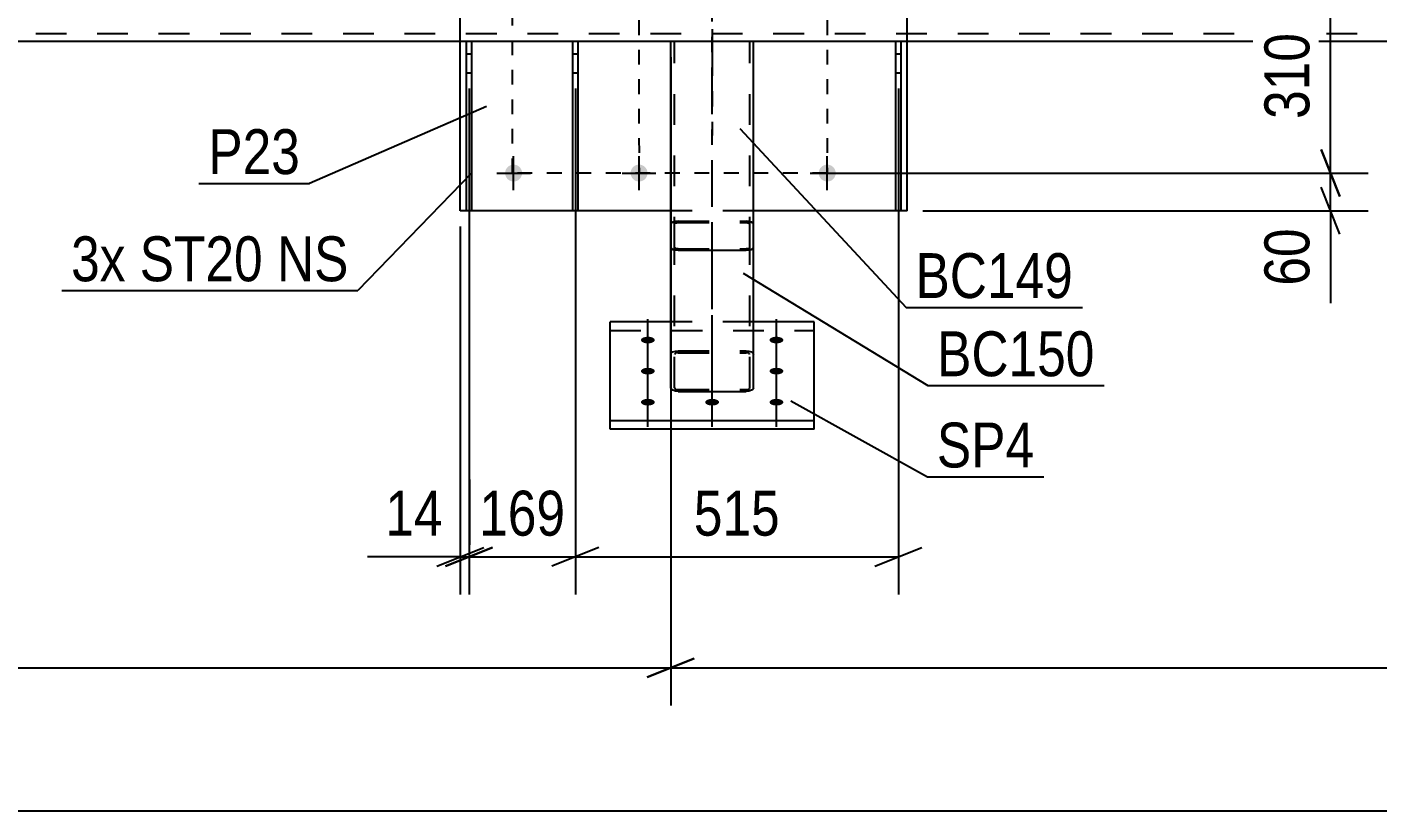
# Model space of a CAD drawing. Header units: millimetres. Extents: x -81 to 760, y -449 to 145.
# Drawn here: x 171.8 to 258, y -303.7 to -253.7 of the extents above; entities that cross this region are included whole.
import ezdxf

# ---------------------------------------------------------------- set-up
doc = ezdxf.new("R2010")
doc.units = ezdxf.units.MM
for name, pattern in [('DXK_LINE_DOT1', [1.8814, 0.9407, -0.9407]), ('DXK_LINE_DOT2', [3.9198, 1.9599, -1.9599]), ('DXK_LINE_DOT3', [5.9187, 2.979, -0.9799, 0.9799, -0.9799])]:
    doc.linetypes.add(name, pattern=pattern)
doc.styles.add('Arial Narrow', font='ARIALN.TTF', dxfattribs={"height": 0.2})

# ---------------------------------------------------------------- blocks, each defined once
blk = doc.blocks.new('Part-389626899-48610 - 48534')
at = {"color": 7, "linetype": 'DXK_LINE_DOT3'}
blk.add_line((215.521, -224.216), (215.521, -260.597), dxfattribs=at)
at = {"color": 2, "linetype": 'Continuous'}
for p, q in [((212.881, -233.475), (212.918, -233.412)), ((212.918, -233.412), (213.022, -233.359)), ((213.022, -233.359), (213.178, -233.323)), ((213.178, -233.323), (213.361, -233.311)), ((213.361, -233.311), (217.681, -233.311)), ((217.681, -233.311), (217.865, -233.323)), ((217.865, -233.323), (218.021, -233.359)), ((218.021, -233.359), (218.125, -233.412)), ((218.125, -233.412), (218.161, -233.475)), ((212.881, -233.475), (212.881, -246.597)), ((218.161, -233.475), (218.161, -246.597))]:
    blk.add_line(p, q, dxfattribs=at)
at = {"color": 7, "linetype": 'DXK_LINE_DOT2'}
for p, q in [((213.139, -233.444), (213.121, -233.475)), ((213.191, -233.417), (213.139, -233.444)), ((213.269, -233.399), (213.191, -233.417)), ((213.361, -233.393), (213.269, -233.399)), ((213.361, -233.393), (217.681, -233.393)), ((217.773, -233.399), (217.681, -233.393)), ((217.851, -233.417), (217.773, -233.399)), ((217.903, -233.444), (217.851, -233.417)), ((217.921, -233.475), (217.903, -233.444)), ((213.121, -233.475), (213.121, -246.597)), ((217.921, -233.475), (217.921, -246.597)), ((212.918, -235.019), (212.881, -234.956)), ((213.022, -235.073), (212.918, -235.019)), ((213.178, -235.109), (213.022, -235.073)), ((213.121, -234.956), (213.139, -234.988)), ((213.139, -234.988), (213.191, -235.015)), ((213.361, -235.121), (213.178, -235.109)), ((213.191, -235.015), (213.269, -235.032)), ((213.269, -235.032), (213.361, -235.039)), ((213.361, -235.039), (217.681, -235.039)), ((213.361, -235.121), (217.681, -235.121)), ((217.681, -235.039), (217.773, -235.032)), ((217.865, -235.109), (217.681, -235.121)), ((217.773, -235.032), (217.851, -235.015)), ((217.851, -235.015), (217.865, -235.007)), ((217.865, -235.007), (217.903, -234.988)), ((218.021, -235.073), (217.865, -235.109)), ((217.903, -234.988), (217.921, -234.956)), ((218.125, -235.019), (218.021, -235.073)), ((218.161, -234.956), (218.125, -235.019)), ((218.161, -246.597), (212.881, -246.597))]:
    blk.add_line(p, q, dxfattribs=at)
blk = doc.blocks.new('Part-389626899-48550 - 48534')
at = {"color": 7, "linetype": 'DXK_LINE_DOT2'}
blk.add_line((574.162, -254.117), (-36.812, -254.117), dxfattribs=at)
at = {"color": 2, "linetype": 'Continuous'}
blk.add_line((574.162, -254.597), (-32.012, -254.597), dxfattribs=at)
blk = doc.blocks.new('Part-389626899-48631 - 48534')
at = {"color": 2, "linetype": 'Continuous'}
for p, q in [((212.881, -272.49), (209.021, -272.49)), ((209.021, -279.338), (209.021, -272.49)), ((222.021, -272.49), (218.161, -272.49)), ((222.021, -279.338), (222.021, -272.49)), ((209.021, -278.778), (222.021, -278.778)), ((222.021, -279.338), (209.021, -279.338))]:
    blk.add_line(p, q, dxfattribs=at)
at = {"color": 7, "linetype": 'DXK_LINE_DOT2'}
for p, q in [((209.021, -273.051), (222.021, -273.051)), ((218.161, -272.49), (212.881, -272.49))]:
    blk.add_line(p, q, dxfattribs=at)
blk = doc.blocks.new('Part-389626899-48635 - 48534')
at = {"color": 2, "linetype": 'Continuous'}
for p, q in [((206.638, -265.397), (206.638, -254.597)), ((206.958, -254.597), (206.958, -265.397)), ((206.638, -256.597), (206.958, -256.597)), ((206.958, -265.397), (206.638, -265.397))]:
    blk.add_line(p, q, dxfattribs=at)
at = {"color": 7, "linetype": 'DXK_LINE_DOT2'}
for p, q in [((206.958, -254.597), (206.638, -254.597)), ((206.638, -255.397), (206.958, -255.397))]:
    blk.add_line(p, q, dxfattribs=at)
blk = doc.blocks.new('Part-389626899-48636 - 48534')
at = {"color": 2, "linetype": 'Continuous'}
for p, q in [((199.86, -265.397), (199.86, -254.597)), ((200.18, -254.597), (200.18, -265.397)), ((199.86, -256.597), (200.18, -256.597)), ((200.18, -265.397), (199.86, -265.397))]:
    blk.add_line(p, q, dxfattribs=at)
at = {"color": 7, "linetype": 'DXK_LINE_DOT2'}
for p, q in [((200.18, -254.597), (199.86, -254.597)), ((199.86, -255.397), (200.18, -255.397))]:
    blk.add_line(p, q, dxfattribs=at)
blk = doc.blocks.new('Part-389626899-48637 - 48534')
at = {"color": 2, "linetype": 'Continuous'}
for p, q in [((227.235, -265.397), (227.235, -254.597)), ((227.555, -254.597), (227.555, -265.397)), ((227.235, -256.597), (227.555, -256.597)), ((227.555, -265.397), (227.235, -265.397))]:
    blk.add_line(p, q, dxfattribs=at)
at = {"color": 7, "linetype": 'DXK_LINE_DOT2'}
for p, q in [((227.555, -254.597), (227.235, -254.597)), ((227.235, -255.397), (227.555, -255.397))]:
    blk.add_line(p, q, dxfattribs=at)
blk = doc.blocks.new('Bolt-389626899-48725 - 48534')
at = {"linetype": 'Continuous'}
for points in [[(211.421, -273.864), (211.33, -273.859), (211.242, -273.845), (211.163, -273.823), (211.094, -273.793), (211.04, -273.757), (211.003, -273.717), (210.984, -273.673), (210.984, -273.629), (211.003, -273.585), (211.04, -273.545), (211.094, -273.509), (211.163, -273.479), (211.242, -273.457), (211.33, -273.443), (211.421, -273.438), (211.513, -273.443), (211.6, -273.457), (211.68, -273.479), (211.748, -273.509), (211.802, -273.545), (211.84, -273.585), (211.859, -273.629), (211.859, -273.673), (211.84, -273.717), (211.802, -273.757), (211.748, -273.793), (211.68, -273.823), (211.6, -273.845), (211.513, -273.859)], [(219.621, -273.864), (219.53, -273.859), (219.442, -273.845), (219.363, -273.823), (219.294, -273.793), (219.24, -273.757), (219.203, -273.717), (219.184, -273.673), (219.184, -273.629), (219.203, -273.585), (219.24, -273.545), (219.294, -273.509), (219.363, -273.479), (219.442, -273.457), (219.53, -273.443), (219.621, -273.438), (219.713, -273.443), (219.8, -273.457), (219.88, -273.479), (219.948, -273.509), (220.002, -273.545), (220.04, -273.585), (220.059, -273.629), (220.059, -273.673), (220.04, -273.717), (220.002, -273.757), (219.948, -273.793), (219.88, -273.823), (219.8, -273.845), (219.713, -273.859)], [(211.421, -275.847), (211.33, -275.842), (211.242, -275.828), (211.163, -275.806), (211.094, -275.776), (211.04, -275.74), (211.003, -275.7), (210.984, -275.656), (210.984, -275.612), (211.003, -275.568), (211.04, -275.528), (211.094, -275.492), (211.163, -275.462), (211.242, -275.44), (211.33, -275.426), (211.421, -275.421), (211.513, -275.426), (211.6, -275.44), (211.68, -275.462), (211.748, -275.492), (211.802, -275.528), (211.84, -275.568), (211.859, -275.612), (211.859, -275.656), (211.84, -275.7), (211.802, -275.74), (211.748, -275.776), (211.68, -275.806), (211.6, -275.828), (211.513, -275.842)], [(219.621, -275.847), (219.53, -275.842), (219.442, -275.828), (219.363, -275.806), (219.294, -275.776), (219.24, -275.74), (219.203, -275.7), (219.184, -275.656), (219.184, -275.612), (219.203, -275.568), (219.24, -275.528), (219.294, -275.492), (219.363, -275.462), (219.442, -275.44), (219.53, -275.426), (219.621, -275.421), (219.713, -275.426), (219.8, -275.44), (219.88, -275.462), (219.948, -275.492), (220.002, -275.528), (220.04, -275.568), (220.059, -275.612), (220.059, -275.656), (220.04, -275.7), (220.002, -275.74), (219.948, -275.776), (219.88, -275.806), (219.8, -275.828), (219.713, -275.842)], [(211.421, -277.83), (211.33, -277.825), (211.242, -277.811), (211.163, -277.789), (211.094, -277.759), (211.04, -277.723), (211.003, -277.683), (210.984, -277.639), (210.984, -277.595), (211.003, -277.551), (211.04, -277.511), (211.094, -277.475), (211.163, -277.445), (211.242, -277.423), (211.33, -277.409), (211.421, -277.404), (211.513, -277.409), (211.6, -277.423), (211.68, -277.445), (211.748, -277.475), (211.802, -277.511), (211.84, -277.551), (211.859, -277.595), (211.859, -277.639), (211.84, -277.683), (211.802, -277.723), (211.748, -277.759), (211.68, -277.789), (211.6, -277.811), (211.513, -277.825)], [(215.521, -277.83), (215.43, -277.825), (215.342, -277.811), (215.263, -277.789), (215.194, -277.759), (215.14, -277.723), (215.103, -277.683), (215.084, -277.639), (215.084, -277.595), (215.103, -277.551), (215.14, -277.511), (215.194, -277.475), (215.263, -277.445), (215.342, -277.423), (215.43, -277.409), (215.521, -277.404), (215.613, -277.409), (215.7, -277.423), (215.78, -277.445), (215.848, -277.475), (215.902, -277.511), (215.94, -277.551), (215.959, -277.595), (215.959, -277.639), (215.94, -277.683), (215.902, -277.723), (215.848, -277.759), (215.78, -277.789), (215.7, -277.811), (215.613, -277.825)], [(219.621, -277.83), (219.53, -277.825), (219.442, -277.811), (219.363, -277.789), (219.294, -277.759), (219.24, -277.723), (219.203, -277.683), (219.184, -277.639), (219.184, -277.595), (219.203, -277.551), (219.24, -277.511), (219.294, -277.475), (219.363, -277.445), (219.442, -277.423), (219.53, -277.409), (219.621, -277.404), (219.713, -277.409), (219.8, -277.423), (219.88, -277.445), (219.948, -277.475), (220.002, -277.511), (220.04, -277.551), (220.059, -277.595), (220.059, -277.639), (220.04, -277.683), (220.002, -277.723), (219.948, -277.759), (219.88, -277.789), (219.8, -277.811), (219.713, -277.825)]]:
    blk.add_hatch(color=1, dxfattribs=at).paths.add_polyline_path(points)
at = {"color": 1, "linetype": 'Continuous'}
for p, q in [((211.421, -275.227), (211.421, -272.321)), ((219.621, -275.227), (219.621, -272.321)), ((211.421, -277.209), (211.421, -274.304)), ((219.621, -277.209), (219.621, -274.304)), ((211.421, -279.192), (211.421, -276.287)), ((215.521, -279.192), (215.521, -276.287)), ((219.621, -279.192), (219.621, -276.287))]:
    blk.add_line(p, q, dxfattribs=at)
at = {"color": 1, "linetype": 'DXK_LINE_DOT2'}
blk.add_line((215.521, -275.227), (215.521, -272.321), dxfattribs=at)
blk = doc.blocks.new('Part-389626899-48609 - 48534')
at = {"color": 2, "linetype": 'Continuous'}
for p, q in [((199.46, -235.797), (199.46, -246.597)), ((199.86, -235.797), (199.46, -235.797)), ((206.638, -235.797), (200.18, -235.797)), ((212.881, -235.797), (206.958, -235.797)), ((227.235, -235.797), (218.161, -235.797)), ((227.955, -235.797), (227.555, -235.797)), ((227.955, -235.797), (227.955, -246.597)), ((199.46, -265.397), (199.46, -254.597)), ((227.955, -265.397), (227.955, -254.597)), ((199.86, -265.397), (199.46, -265.397)), ((206.638, -265.397), (200.18, -265.397)), ((212.881, -265.397), (206.958, -265.397)), ((227.235, -265.397), (218.161, -265.397)), ((227.955, -265.397), (227.555, -265.397))]:
    blk.add_line(p, q, dxfattribs=at)
at = {"color": 7, "linetype": 'DXK_LINE_DOT2'}
for p, q in [((200.18, -235.797), (199.86, -235.797)), ((206.958, -235.797), (206.638, -235.797)), ((218.161, -235.797), (212.881, -235.797)), ((227.555, -235.797), (227.235, -235.797)), ((199.46, -254.597), (199.46, -246.597)), ((227.955, -254.597), (227.955, -246.597)), ((200.18, -265.397), (199.86, -265.397)), ((206.958, -265.397), (206.638, -265.397)), ((218.161, -265.397), (212.881, -265.397)), ((227.555, -265.397), (227.235, -265.397))]:
    blk.add_line(p, q, dxfattribs=at)
blk = doc.blocks.new('Part-389626899-48621 - 48534')
at = {"color": 7, "linetype": 'DXK_LINE_DOT3'}
blk.add_line((215.521, -276.997), (215.521, -240.597), dxfattribs=at)
at = {"color": 2, "linetype": 'Continuous'}
for p, q in [((212.881, -267.753), (212.881, -254.597)), ((218.161, -267.753), (218.161, -254.597)), ((212.918, -267.817), (212.881, -267.753)), ((213.022, -267.872), (212.918, -267.817)), ((213.178, -267.908), (213.022, -267.872)), ((213.361, -267.921), (213.178, -267.908)), ((213.361, -267.921), (217.681, -267.921)), ((217.865, -267.908), (217.681, -267.921)), ((218.021, -267.872), (217.865, -267.908)), ((218.125, -267.817), (218.021, -267.872)), ((218.161, -267.753), (218.125, -267.817))]:
    blk.add_line(p, q, dxfattribs=at)
at = {"color": 7, "linetype": 'DXK_LINE_DOT2'}
for p, q in [((218.161, -254.597), (212.881, -254.597)), ((213.121, -267.753), (213.121, -254.597)), ((217.921, -267.753), (217.921, -254.597)), ((212.881, -266.241), (212.918, -266.177)), ((212.918, -266.177), (213.022, -266.122)), ((213.022, -266.122), (213.178, -266.086)), ((213.139, -266.209), (213.121, -266.241)), ((213.191, -266.181), (213.139, -266.209)), ((213.178, -266.086), (213.361, -266.073)), ((213.269, -266.163), (213.191, -266.181)), ((213.361, -266.157), (213.269, -266.163)), ((213.361, -266.073), (217.681, -266.073)), ((213.361, -266.157), (217.681, -266.157)), ((217.681, -266.073), (217.865, -266.086)), ((217.773, -266.163), (217.681, -266.157)), ((217.851, -266.181), (217.773, -266.163)), ((217.851, -266.181), (217.865, -266.189)), ((217.865, -266.086), (218.021, -266.122)), ((217.865, -266.189), (217.903, -266.209)), ((217.921, -266.241), (217.903, -266.209)), ((218.021, -266.122), (218.125, -266.177)), ((218.125, -266.177), (218.161, -266.241)), ((213.121, -267.753), (213.139, -267.785)), ((213.139, -267.785), (213.191, -267.812)), ((213.191, -267.812), (213.269, -267.831)), ((213.269, -267.831), (213.361, -267.837)), ((213.361, -267.837), (217.681, -267.837)), ((217.681, -267.837), (217.773, -267.831)), ((217.773, -267.831), (217.851, -267.812)), ((217.851, -267.812), (217.903, -267.785)), ((217.903, -267.785), (217.921, -267.753))]:
    blk.add_line(p, q, dxfattribs=at)
blk = doc.blocks.new('Part-389626899-48622 - 48534')
at = {"color": 7, "linetype": 'DXK_LINE_DOT2'}
for p, q in [((212.918, -266.176), (212.881, -266.24)), ((213.022, -266.122), (212.918, -266.176)), ((213.178, -266.086), (213.022, -266.122)), ((213.121, -266.24), (213.139, -266.208)), ((213.139, -266.208), (213.191, -266.181)), ((213.361, -266.073), (213.178, -266.086)), ((213.191, -266.181), (213.269, -266.163)), ((213.269, -266.163), (213.361, -266.156)), ((213.361, -266.073), (217.681, -266.073)), ((213.361, -266.156), (217.681, -266.156)), ((217.865, -266.086), (217.681, -266.073)), ((217.681, -266.156), (217.773, -266.163)), ((217.773, -266.163), (217.851, -266.181)), ((217.851, -266.181), (217.865, -266.188)), ((218.021, -266.122), (217.865, -266.086)), ((217.865, -266.188), (217.903, -266.208)), ((217.903, -266.208), (217.921, -266.24)), ((218.125, -266.176), (218.021, -266.122)), ((218.161, -266.24), (218.125, -266.176)), ((212.881, -267.753), (212.881, -266.24)), ((213.121, -276.691), (213.121, -266.24)), ((217.921, -276.691), (217.921, -266.24)), ((218.161, -267.753), (218.161, -266.24)), ((212.881, -267.746), (212.881, -267.753)), ((212.881, -267.746), (212.918, -267.81)), ((212.918, -267.81), (213.022, -267.864)), ((213.022, -267.864), (213.178, -267.9)), ((213.139, -267.778), (213.121, -267.746)), ((213.191, -267.805), (213.139, -267.778)), ((213.178, -267.9), (213.361, -267.913)), ((213.269, -267.823), (213.191, -267.805)), ((213.361, -267.829), (213.269, -267.823)), ((213.361, -267.829), (217.681, -267.829)), ((213.361, -267.913), (217.681, -267.913)), ((217.773, -267.823), (217.681, -267.829)), ((217.681, -267.913), (217.865, -267.9)), ((217.851, -267.805), (217.773, -267.823)), ((217.851, -267.805), (217.865, -267.798)), ((217.865, -267.798), (217.903, -267.778)), ((217.865, -267.9), (218.021, -267.864)), ((217.903, -267.778), (217.921, -267.746)), ((218.021, -267.864), (218.125, -267.81)), ((218.125, -267.81), (218.161, -267.746)), ((212.881, -274.577), (212.918, -274.487)), ((212.918, -274.487), (213.022, -274.41)), ((213.022, -274.41), (213.178, -274.359)), ((213.139, -274.532), (213.121, -274.577)), ((213.191, -274.493), (213.139, -274.532)), ((213.178, -274.359), (213.361, -274.342)), ((213.269, -274.468), (213.191, -274.493)), ((213.361, -274.459), (213.269, -274.468)), ((213.361, -274.342), (217.681, -274.342)), ((213.361, -274.459), (217.681, -274.459)), ((217.681, -274.342), (217.865, -274.359)), ((217.773, -274.468), (217.681, -274.459)), ((217.851, -274.493), (217.773, -274.468)), ((217.903, -274.532), (217.851, -274.493)), ((217.865, -274.359), (218.021, -274.41)), ((217.921, -274.577), (217.903, -274.532)), ((218.021, -274.41), (218.125, -274.487)), ((218.125, -274.487), (218.161, -274.577)), ((213.121, -276.691), (213.139, -276.736)), ((213.139, -276.736), (213.191, -276.775)), ((213.191, -276.775), (213.269, -276.8)), ((213.269, -276.8), (213.361, -276.809)), ((213.361, -276.809), (217.681, -276.809)), ((217.681, -276.809), (217.773, -276.8)), ((217.773, -276.8), (217.851, -276.775)), ((217.851, -276.775), (217.903, -276.736)), ((217.903, -276.736), (217.921, -276.691))]:
    blk.add_line(p, q, dxfattribs=at)
at = {"color": 7, "linetype": 'DXK_LINE_DOT3'}
blk.add_line((215.521, -275.634), (215.521, -266.993), dxfattribs=at)
at = {"color": 2, "linetype": 'Continuous'}
for p, q in [((212.881, -276.691), (212.881, -267.753)), ((218.161, -276.691), (218.161, -267.753)), ((212.918, -276.781), (212.881, -276.691)), ((213.022, -276.858), (212.918, -276.781)), ((213.178, -276.909), (213.022, -276.858)), ((213.361, -276.926), (213.178, -276.909)), ((213.361, -276.926), (217.681, -276.926)), ((217.865, -276.909), (217.681, -276.926)), ((218.021, -276.858), (217.865, -276.909)), ((218.125, -276.781), (218.021, -276.858)), ((218.161, -276.691), (218.125, -276.781))]:
    blk.add_line(p, q, dxfattribs=at)
blk = doc.blocks.new('Bolt-389626899-48722 - 48534')
at = {"linetype": 'Continuous'}
for points in [[(202.86, -262.457, -1), (202.86, -263.537, -1)], [(210.86, -262.457, -1), (210.86, -263.537, -1)], [(222.86, -262.457, -1), (222.86, -263.537, -1)]]:
    blk.add_hatch(color=1, dxfattribs=at).paths.add_polyline_path(points)
at = {"color": 1, "linetype": 'Continuous'}
for p, q in [((202.86, -264.077), (202.86, -261.917)), ((210.86, -264.077), (210.86, -261.917)), ((222.86, -264.077), (222.86, -261.917)), ((201.78, -262.997), (203.94, -262.997)), ((209.78, -262.997), (211.94, -262.997)), ((221.78, -262.997), (223.94, -262.997))]:
    blk.add_line(p, q, dxfattribs=at)
blk = doc.blocks.new('Rectangle-389626899-50088 - 48534')
at = {"color": 1, "linetype": 'DXK_LINE_DOT1'}
for p, q in [((202.798, -238.197), (222.86, -238.197)), ((202.798, -262.997), (202.798, -238.197)), ((222.86, -238.197), (222.86, -262.997)), ((222.86, -262.997), (202.798, -262.997))]:
    blk.add_line(p, q, dxfattribs=at)
blk = doc.blocks.new('Line-389626899-50106 - 48534')
at = {"color": 1, "linetype": 'DXK_LINE_DOT1'}
blk.add_line((210.798, -238.197), (210.86, -262.997), dxfattribs=at)
blk = doc.blocks.new('StraightDimension-389626899-58140 - 48534')
at = {"color": 7, "linetype": 'Continuous'}
for p, q in [((212.882, -255.597), (212.882, -296.96)), ((-20.452, -294.56), (212.882, -294.56)), ((211.382, -295.16), (214.382, -293.96))]:
    blk.add_line(p, q, dxfattribs=at)
blk = doc.blocks.new('StraightDimension-389626899-58139 - 48534')
at = {"color": 7, "linetype": 'Continuous'}
for p, q in [((212.882, -255.597), (212.882, -296.96)), ((214.382, -293.96), (211.382, -295.16)), ((212.882, -294.56), (446.215, -294.56))]:
    blk.add_line(p, q, dxfattribs=at)
blk = doc.blocks.new('StraightDimension-389626899-58241 - 48534')
at = {"color": 7, "linetype": 'Continuous'}
blk.add_line((-37.812, -303.699), (586.062, -303.699), dxfattribs=at)
blk = doc.blocks.new('StraightDimension-389626899-65983 - 48534')
at = {"color": 7, "linetype": 'Continuous'}
for p, q in [((254.355, -249.097), (255.555, -252.097)), ((228.955, -250.597), (257.355, -250.597)), ((254.955, -262.997), (254.955, -250.597)), ((255.555, -264.497), (254.355, -261.497)), ((223.86, -262.997), (257.355, -262.997))]:
    blk.add_line(p, q, dxfattribs=at)
at = {"color": 0}
blk.add_wipeout([(254.205, -253.455), (250.005, -253.455), (250.005, -260.139), (254.205, -260.139)], dxfattribs=at)
at = {"color": 3, "style": 'Arial Narrow'}
blk.add_text('310', height=2.8633, rotation=90.00021, dxfattribs=at).set_placement((253.605, -259.539))
blk = doc.blocks.new('StraightDimension-389626899-65984 - 48534')
at = {"color": 7, "linetype": 'Continuous'}
for p, q in [((254.355, -261.497), (255.555, -264.497)), ((223.86, -262.997), (257.355, -262.997)), ((254.955, -265.397), (254.955, -262.997)), ((255.555, -266.897), (254.355, -263.897)), ((228.955, -265.397), (257.355, -265.397)), ((254.955, -265.397), (254.955, -271.303)), ((254.955, -265.397), (254.955, -271.303))]:
    blk.add_line(p, q, dxfattribs=at)
at = {"color": 0}
blk.add_wipeout([(254.205, -265.922), (250.005, -265.922), (250.005, -270.778), (254.205, -270.778)], dxfattribs=at)
at = {"color": 3, "style": 'Arial Narrow'}
blk.add_text('60', height=2.8633, rotation=90.00021, dxfattribs=at).set_placement((253.605, -270.178))
blk = doc.blocks.new('StraightDimension-389626899-66483 - 48534')
at = {"color": 7, "linetype": 'Continuous'}
for p, q in [((206.798, -257.597), (206.798, -289.879)), ((227.395, -257.597), (227.395, -289.879)), ((208.298, -286.879), (205.298, -288.079)), ((225.895, -288.079), (228.895, -286.879)), ((206.798, -287.479), (227.395, -287.479))]:
    blk.add_line(p, q, dxfattribs=at)
at = {"color": 0}
blk.add_wipeout([(220.439, -286.729), (220.439, -282.529), (213.754, -282.529), (213.754, -286.729)], dxfattribs=at)
at = {"color": 3, "style": 'Arial Narrow'}
blk.add_text('515', height=2.8633, dxfattribs=at).set_placement((214.354, -286.129))
blk = doc.blocks.new('StraightDimension-389626899-66484 - 48534')
at = {"color": 7, "linetype": 'Continuous'}
for p, q in [((200.02, -257.597), (200.02, -289.879)), ((206.798, -257.597), (206.798, -289.879)), ((198.52, -288.079), (201.52, -286.879)), ((208.298, -286.879), (205.298, -288.079)), ((200.02, -287.479), (206.798, -287.479))]:
    blk.add_line(p, q, dxfattribs=at)
at = {"color": 0}
blk.add_wipeout([(206.751, -286.729), (206.751, -282.529), (200.067, -282.529), (200.067, -286.729)], dxfattribs=at)
at = {"color": 3, "style": 'Arial Narrow'}
blk.add_text('169', height=2.8633, dxfattribs=at).set_placement((200.667, -286.129))
blk = doc.blocks.new('StraightDimension-389626899-66485 - 48534')
at = {"color": 7, "linetype": 'Continuous'}
for p, q in [((200.02, -257.597), (200.02, -289.879)), ((199.46, -266.397), (199.46, -289.879)), ((197.96, -288.079), (200.96, -286.879)), ((201.52, -286.879), (198.52, -288.079)), ((199.46, -287.479), (193.553, -287.479)), ((199.46, -287.479), (193.553, -287.479)), ((199.46, -287.479), (200.02, -287.479))]:
    blk.add_line(p, q, dxfattribs=at)
at = {"color": 0}
blk.add_wipeout([(198.935, -286.729), (198.935, -282.529), (194.078, -282.529), (194.078, -286.729)], dxfattribs=at)
at = {"color": 3, "style": 'Arial Narrow'}
blk.add_text('14', height=2.8633, dxfattribs=at).set_placement((194.678, -286.129))
blk = doc.blocks.new('MarkSet-389626899-66522 - 48534')
at = {"color": 30, "linetype": 'Continuous'}
for p in [(200.18, -263.005), (174.043, -270.498)]:
    blk.add_line(p, (192.934, -270.498), dxfattribs=at)
at = {"color": 0}
for points in [[(178.115, -269.898), (178.115, -266.898), (174.643, -266.898), (174.643, -269.898)], [(186.869, -269.898), (186.869, -266.898), (179.015, -266.898), (179.015, -269.898)], [(192.334, -269.898), (192.334, -266.898), (187.769, -266.898), (187.769, -269.898)]]:
    blk.add_wipeout(points, dxfattribs=at)
for points in [[(178.115, -269.898), (178.115, -266.898), (174.643, -266.898), (174.643, -269.898)], [(186.869, -269.898), (186.869, -266.898), (179.015, -266.898), (179.015, -269.898)], [(192.334, -269.898), (192.334, -266.898), (187.769, -266.898), (187.769, -269.898)]]:
    blk.add_wipeout(points, dxfattribs=at)
at = {"color": 3, "style": 'Arial Narrow'}
for s, p in [('3x', (174.643, -269.898)), ('ST20', (179.015, -269.898)), ('NS', (187.769, -269.898))]:
    blk.add_text(s, height=2.8633, dxfattribs=at).set_placement(p)
blk = doc.blocks.new('Mark-389626899-50206 - 48534')
at = {"color": 30, "linetype": 'Continuous'}
for p, q in [((217.279, -260.145), (227.89, -271.57)), ((227.89, -271.57), (239.139, -271.57))]:
    blk.add_line(p, q, dxfattribs=at)
at = {"color": 0}
blk.add_wipeout([(238.539, -270.97), (238.539, -267.97), (228.49, -267.97), (228.49, -270.97)], dxfattribs=at)
blk.add_wipeout([(238.539, -270.97), (238.539, -267.97), (228.49, -267.97), (228.49, -270.97)], dxfattribs=at)
at = {"color": 3, "style": 'Arial Narrow'}
blk.add_text('BC149', height=2.8633, dxfattribs=at).set_placement((228.49, -270.97))
blk = doc.blocks.new('Mark-389626899-50209 - 48534')
at = {"color": 30, "linetype": 'Continuous'}
for p, q in [((217.504, -269.387), (229.269, -276.558)), ((229.269, -276.558), (240.518, -276.558))]:
    blk.add_line(p, q, dxfattribs=at)
at = {"color": 0}
blk.add_wipeout([(239.918, -275.958), (239.918, -272.958), (229.869, -272.958), (229.869, -275.958)], dxfattribs=at)
blk.add_wipeout([(239.918, -275.958), (239.918, -272.958), (229.869, -272.958), (229.869, -275.958)], dxfattribs=at)
at = {"color": 3, "style": 'Arial Narrow'}
blk.add_text('BC150', height=2.8633, dxfattribs=at).set_placement((229.869, -275.958))
blk = doc.blocks.new('Mark-389626899-50212 - 48534')
at = {"color": 30, "linetype": 'Continuous'}
for p, q in [((220.533, -277.536), (229.252, -282.381)), ((229.252, -282.381), (236.663, -282.381))]:
    blk.add_line(p, q, dxfattribs=at)
at = {"color": 0}
blk.add_wipeout([(236.063, -281.781), (236.063, -278.781), (229.852, -278.781), (229.852, -281.781)], dxfattribs=at)
blk.add_wipeout([(236.063, -281.781), (236.063, -278.781), (229.852, -278.781), (229.852, -281.781)], dxfattribs=at)
at = {"color": 3, "style": 'Arial Narrow'}
blk.add_text('SP4', height=2.8633, dxfattribs=at).set_placement((229.852, -281.781))
blk = doc.blocks.new('Mark-389626899-50502 - 48534')
at = {"color": 30, "linetype": 'Continuous'}
for p in [(201.121, -258.742), (182.792, -263.662)]:
    blk.add_line(p, (189.84, -263.662), dxfattribs=at)
at = {"color": 0}
blk.add_wipeout([(189.24, -263.062), (189.24, -260.062), (183.392, -260.062), (183.392, -263.062)], dxfattribs=at)
blk.add_wipeout([(189.24, -263.062), (189.24, -260.062), (183.392, -260.062), (183.392, -263.062)], dxfattribs=at)
at = {"color": 3, "style": 'Arial Narrow'}
blk.add_text('P23', height=2.8633, dxfattribs=at).set_placement((183.392, -263.062))

msp = doc.modelspace()

# ---------------------------------------------------------------- block references
for name in ['Part-389626899-48610 - 48534', 'Part-389626899-48609 - 48534', 'Rectangle-389626899-50088 - 48534', 'Line-389626899-50106 - 48534', 'Part-389626899-48621 - 48534', 'Part-389626899-48550 - 48534', 'Part-389626899-48636 - 48534', 'Part-389626899-48635 - 48534', 'Part-389626899-48637 - 48534', 'Bolt-389626899-48722 - 48534', 'Part-389626899-48622 - 48534', 'Part-389626899-48631 - 48534', 'Bolt-389626899-48725 - 48534']:
    msp.add_blockref(name, (0, 0))

# ---------------------------------------------------------------- next in the draw order: block references
msp.add_blockref('StraightDimension-389626899-58140 - 48534', (0, 0))

# ---------------------------------------------------------------- next in the draw order: block references
msp.add_blockref('StraightDimension-389626899-58139 - 48534', (0, 0))

# ---------------------------------------------------------------- next in the draw order: block references
msp.add_blockref('StraightDimension-389626899-58241 - 48534', (0, 0))

# ---------------------------------------------------------------- next in the draw order: block references
msp.add_blockref('StraightDimension-389626899-65983 - 48534', (0, 0))

# ---------------------------------------------------------------- next in the draw order: block references
msp.add_blockref('StraightDimension-389626899-65984 - 48534', (0, 0))

# ---------------------------------------------------------------- next in the draw order: block references
msp.add_blockref('StraightDimension-389626899-66483 - 48534', (0, 0))

# ---------------------------------------------------------------- next in the draw order: block references
for name in ['StraightDimension-389626899-66484 - 48534', 'Mark-389626899-50206 - 48534', 'Mark-389626899-50212 - 48534']:
    msp.add_blockref(name, (0, 0))

# ---------------------------------------------------------------- next in the draw order: block references
for name in ['StraightDimension-389626899-66485 - 48534', 'Mark-389626899-50209 - 48534']:
    msp.add_blockref(name, (0, 0))

# ---------------------------------------------------------------- next in the draw order: block references
msp.add_blockref('MarkSet-389626899-66522 - 48534', (0, 0))

# ---------------------------------------------------------------- next in the draw order: block references
msp.add_blockref('Mark-389626899-50502 - 48534', (0, 0))

doc.saveas('drawing.dxf')
